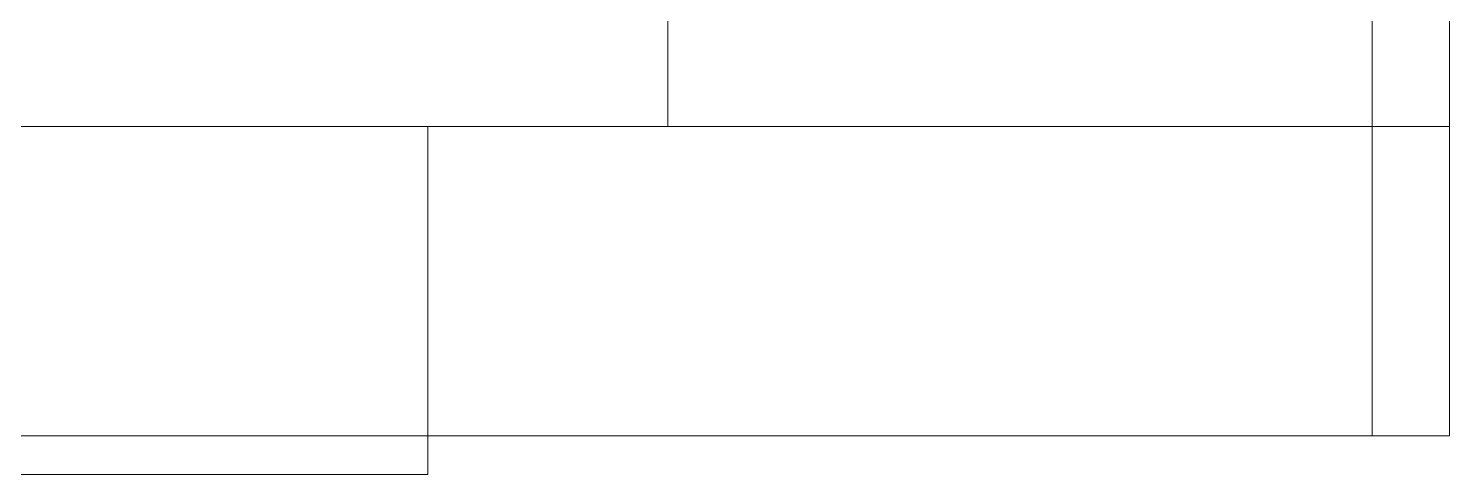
# Model space of a CAD drawing. Header units: millimetres. Extents: x -1970 to 34302, y -65268 to 6837.
# Drawn here: x 27229.6 to 27413.2, y -19450 to -19392.3 of the extents above; entities that cross this region are included whole.
import ezdxf

# ---------------------------------------------------------------- set-up
doc = ezdxf.new("R2010")
doc.units = ezdxf.units.MM
doc.layers.add('superior_briquetadora', color=7, linetype='Continuous', lineweight=0)

msp = doc.modelspace()

# ---------------------------------------------------------------- linework, layer by layer
at = {"layer": 'superior_briquetadora'}
for p, q in [((27413.187, -18655), (27413.187, -19445)), ((27413.187, -19405), (27413.187, -19325)), ((27403.187, -19405), (27403.187, -19372)), ((27312.187, -19385), (27312.187, -19405)), ((27403.187, -19405), (26783.187, -19405)), ((27413.187, -19405), (26783.187, -19405)), ((27216.658, -19405), (27231.044, -19405)), ((27227.15, -19405), (27242.357, -19405)), ((27231.044, -19405), (27243.872, -19405)), ((27242.357, -19405), (27256.334, -19405)), ((27243.872, -19405), (27254.991, -19405)), ((27254.991, -19405), (27264.273, -19405)), ((27256.334, -19405), (27268.962, -19405)), ((27264.273, -19405), (27271.607, -19405)), ((27268.962, -19405), (27280.133, -19405)), ((27271.607, -19405), (27276.908, -19405)), ((27276.908, -19405), (27280.114, -19405)), ((27280.114, -19405), (27281.187, -19405)), ((27280.133, -19405), (27289.752, -19405)), ((27281.187, -19405), (27281.187, -19450)), ((27289.752, -19405), (27297.736, -19405)), ((27297.736, -19405), (27304.017, -19405)), ((27304.017, -19405), (27308.543, -19405)), ((27308.543, -19405), (27311.274, -19405)), ((27311.274, -19405), (27312.187, -19405)), ((27403.187, -19405), (27413.187, -19405)), ((27403.187, -19405), (27403.187, -19445)), ((27413.187, -19445), (27413.187, -19405)), ((27403.187, -19445), (26783.187, -19445)), ((27413.187, -19445), (26783.187, -19445)), ((27413.187, -19445), (27403.187, -19445)), ((27216.658, -19450), (27231.044, -19450)), ((27231.044, -19450), (27243.872, -19450)), ((27243.872, -19450), (27254.991, -19450)), ((27254.991, -19450), (27264.273, -19450)), ((27264.273, -19450), (27271.607, -19450)), ((27271.607, -19450), (27276.908, -19450)), ((27276.908, -19450), (27280.114, -19450)), ((27280.114, -19450), (27281.187, -19450))]:
    msp.add_line(p, q, dxfattribs=at)

doc.saveas('drawing.dxf')
